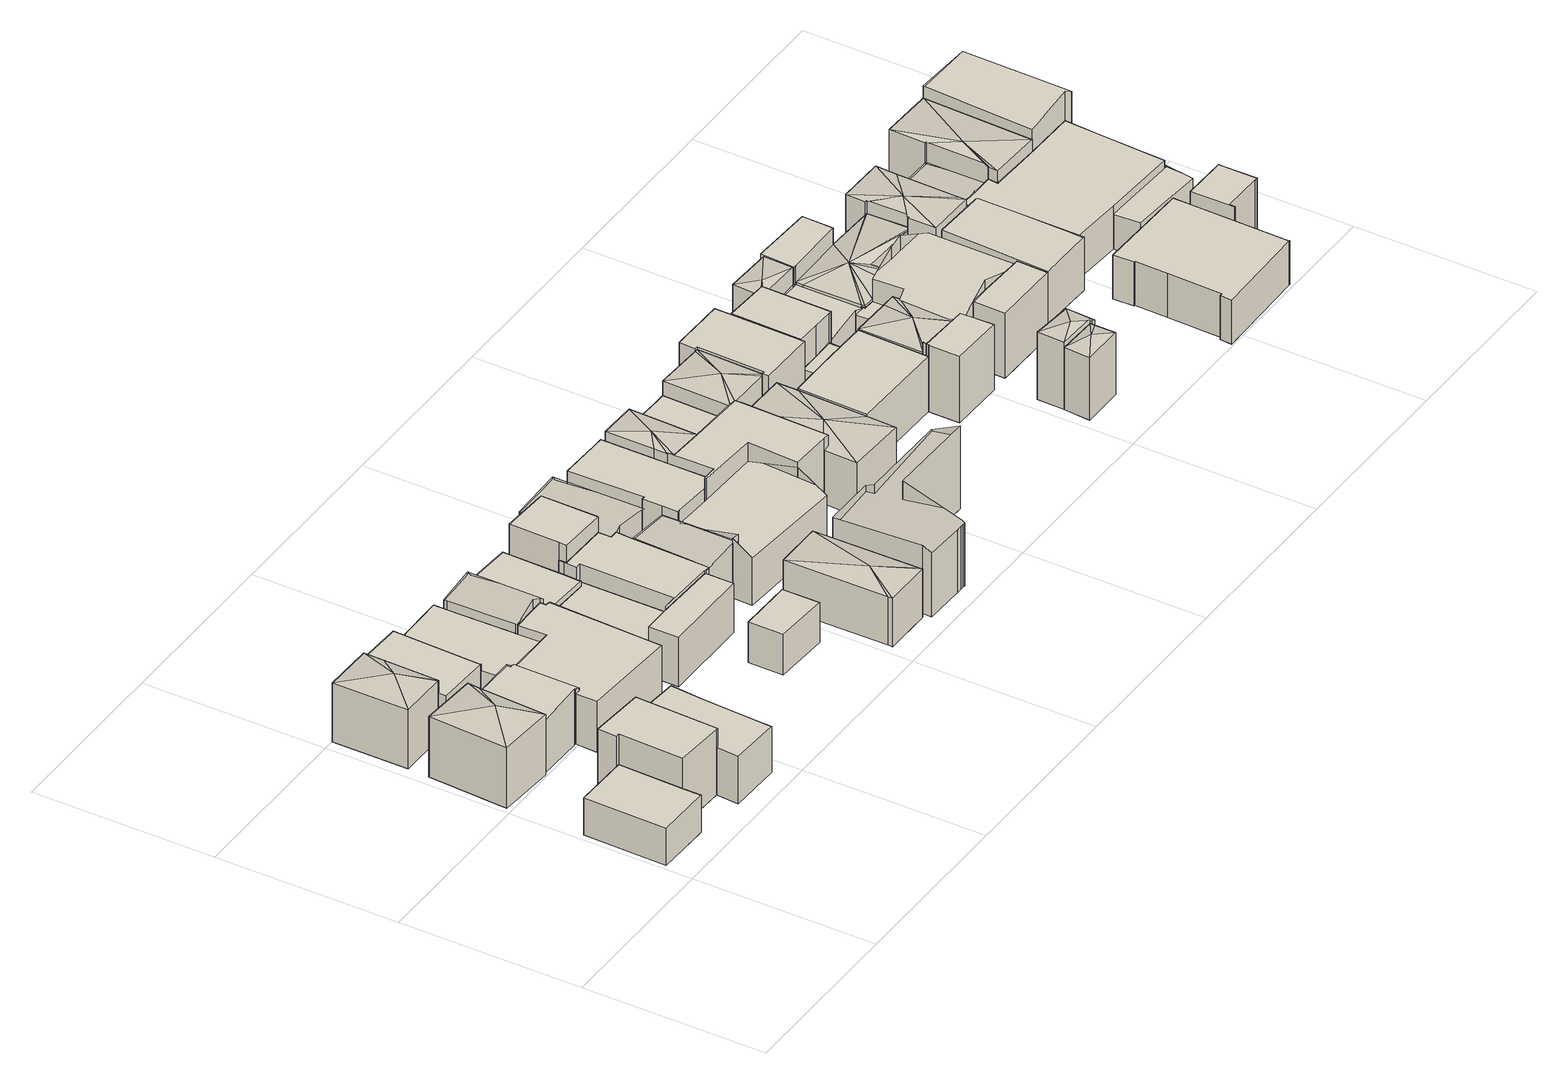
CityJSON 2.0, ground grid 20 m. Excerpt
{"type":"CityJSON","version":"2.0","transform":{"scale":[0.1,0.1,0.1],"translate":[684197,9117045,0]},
"CityObjects":{
"building1":{"type":"Building","attributes":{"Building Type":"Residential","Roof Shape":"flat","Roof Material":"Concrete Glazed Tile","Roof Material Code":"1","Roof Direction":"west","Building Height":4.31,"Roof Slope":8.8,"Footprint Area":55.72,"Solar PV Capacity Low":6.98,"Solar PV Capacity High":9.16,"Solar Annual Energy Low":10060,"Solar Annual Energy High":13259,"Suitable PV Area":41.65},"geometry":[{"type":"MultiSurface","lod":"2.2","boundaries":[[[0,1,2,3,4,5]],[[5,4,6,7]],[[4,3,8,6]],[[3,2,9,8]],[[2,1,10,9]],[[1,0,11,10]],[[0,5,7,11]],[[7,6,8,9,10,11]]]}]},
"building2":{"type":"Building","attributes":{"Building Type":"Residential","Roof Shape":"hip","Roof Material":"Concrete Glazed Tile","Roof Material Code":"1","Roof Direction":"west","Building Height":7,"Roof Slope":24.2,"Footprint Area":56.58,"Solar PV Capacity Low":7.08,"Solar PV Capacity High":9.3,"Solar Annual Energy Low":10215,"Solar Annual Energy High":13462,"Suitable PV Area":42.29},"geometry":[{"type":"MultiSurface","lod":"2.2","boundaries":[[[12,13,14,15,16,17]],[[17,16,18,19]],[[16,15,20,18]],[[15,14,21,20]],[[14,13,22,21]],[[13,12,23,22]],[[12,17,19,23]],[[19,18,24]],[[18,20,24]],[[20,21,24]],[[21,22,24]],[[22,23,24]],[[23,19,24]]]}]},
"building3":{"type":"Building","attributes":{"Building Type":"Residential","Roof Shape":"shed","Roof Material":"Concrete Glazed Tile","Roof Material Code":"1","Roof Direction":"west","Building Height":7.56,"Roof Slope":17.7,"Footprint Area":55.75,"Solar PV Capacity Low":6.98,"Solar PV Capacity High":9.17,"Solar Annual Energy Low":10066,"Solar Annual Energy High":13266,"Suitable PV Area":41.68},"geometry":[{"type":"MultiSurface","lod":"2.2","boundaries":[[[4,3,2,25,26,27,28]],[[28,27,29,30]],[[27,26,31,29]],[[26,25,32,31]],[[25,2,33,32]],[[2,3,34,33]],[[3,4,35,34]],[[4,28,30,35]],[[30,29,31,32,33,34,35]]]}]},
"building4":{"type":"Building","attributes":{"Building Type":"Residential","Roof Shape":"hip","Roof Material":"Concrete Glazed Tile","Roof Material Code":"1","Roof Direction":"west","Building Height":6.78,"Roof Slope":29.9,"Footprint Area":45.77,"Solar PV Capacity Low":5.73,"Solar PV Capacity High":7.53,"Solar Annual Energy Low":8263,"Solar Annual Energy High":10890,"Suitable PV Area":34.21},"geometry":[{"type":"MultiSurface","lod":"2.2","boundaries":[[[36,37,38,39,40,41]],[[41,40,42,43]],[[40,39,44,42]],[[39,38,45,44]],[[38,37,46,45]],[[37,36,47,46]],[[36,41,43,47]],[[43,42,48]],[[42,44,48]],[[44,45,48]],[[45,46,48]],[[46,47,48]],[[47,43,48]]]}]},
"building5":{"type":"Building","attributes":{"Building Type":"Residential","Roof Shape":"gable","Roof Material":"Concrete Glazed Tile","Roof Material Code":"1","Roof Direction":"west","Building Height":6.09,"Roof Slope":30.1,"Footprint Area":44.56,"Solar PV Capacity Low":5.58,"Solar PV Capacity High":7.33,"Solar Annual Energy Low":8045,"Solar Annual Energy High":10602,"Suitable PV Area":33.31},"geometry":[{"type":"MultiSurface","lod":"2.2","boundaries":[[[15,14,49,50,51,52,53,54,55,56]],[[56,55,57,58]],[[55,54,59,57]],[[54,53,60,59]],[[53,52,61,60]],[[52,51,62,61]],[[51,50,63,62]],[[50,49,64,63]],[[49,14,65,64]],[[14,15,66,65]],[[15,56,58,66]],[[58,57,59,60,61,62,63,64,65,66]]]}]},
"building6":{"type":"Building","attributes":{"Building Type":"Residential","Roof Shape":"shed","Roof Material":"Concrete Glazed Tile","Roof Material Code":"1","Roof Direction":"west","Building Height":5.32,"Roof Slope":16.4,"Footprint Area":66.33,"Solar PV Capacity Low":8.3,"Solar PV Capacity High":10.91,"Solar Annual Energy Low":11975,"Solar Annual Energy High":15782,"Suitable PV Area":49.58},"geometry":[{"type":"MultiSurface","lod":"2.2","boundaries":[[[26,25,67,68,69,70,71,27]],[[27,71,72,73]],[[71,70,74,72]],[[70,69,75,74]],[[69,68,76,75]],[[68,67,77,76]],[[67,25,78,77]],[[25,26,79,78]],[[26,27,73,79]],[[72,74,75,76,77,78,79,73]]]}]},
"building7":{"type":"Building","attributes":{"Building Type":"Residential","Roof Shape":"flat","Roof Material":"Concrete Glazed Tile","Roof Material Code":"1","Roof Direction":"west","Building Height":5.42,"Roof Slope":11.4,"Footprint Area":57.9,"Solar PV Capacity Low":7.25,"Solar PV Capacity High":9.52,"Solar Annual Energy Low":10454,"Solar Annual Energy High":13777,"Suitable PV Area":43.28},"geometry":[{"type":"MultiSurface","lod":"2.2","boundaries":[[[80,81,82,83,84,85,39,38,37,36]],[[36,37,86,87]],[[37,38,88,86]],[[38,39,89,88]],[[39,85,90,89]],[[85,84,91,90]],[[84,83,92,91]],[[83,82,93,92]],[[82,81,94,93]],[[81,80,95,94]],[[80,36,87,95]],[[87,86,88,89,90,91,92,93,94,95]]]}]},
"building8":{"type":"Building","attributes":{"Building Type":"Residential","Roof Shape":"shed","Roof Material":"Concrete Glazed Tile","Roof Material Code":"1","Roof Direction":"west","Building Height":5.59,"Roof Slope":12.6,"Footprint Area":119.05,"Solar PV Capacity Low":14.91,"Solar PV Capacity High":19.58,"Solar Annual Energy Low":21494,"Solar Annual Energy High":28327,"Suitable PV Area":88.99},"geometry":[{"type":"MultiSurface","lod":"2.2","boundaries":[[[96,97,98,99,100,101,102,54,53,52,50,51,103,104]],[[104,103,105,106]],[[103,51,107,105]],[[51,50,108,107]],[[50,52,109,108]],[[52,53,110,109]],[[53,54,111,110]],[[54,102,112,111]],[[102,101,113,112]],[[101,100,114,113]],[[100,99,115,114]],[[99,98,116,115]],[[98,97,117,116]],[[97,96,118,117]],[[96,104,106,118]],[[106,105,107,108,109,110,111,112,113,114,115,116,117,118]]]}]},
"building9":{"type":"Building","attributes":{"Building Type":"Residential","Roof Shape":"flat","Roof Material":"Concrete Glazed Tile","Roof Material Code":"1","Roof Direction":"west","Building Height":4.74,"Roof Slope":10.8,"Footprint Area":79.37,"Solar PV Capacity Low":9.94,"Solar PV Capacity High":13.05,"Solar Annual Energy Low":14330,"Solar Annual Energy High":18885,"Suitable PV Area":59.33},"geometry":[{"type":"MultiSurface","lod":"2.2","boundaries":[[[83,81,82,56,55,54,102,101,119,120,121,122]],[[122,121,123,124]],[[121,120,125,123]],[[120,119,126,125]],[[119,101,127,126]],[[101,102,128,127]],[[102,54,129,128]],[[54,55,130,129]],[[55,56,131,130]],[[56,82,132,131]],[[82,81,133,132]],[[81,83,134,133]],[[83,122,124,134]],[[124,123,125,126,127,128,129,130,131,132,133,134]]]}]},
"building10":{"type":"Building","attributes":{"Building Type":"Residential","Roof Shape":"gable","Roof Material":"Concrete Glazed Tile","Roof Material Code":"1","Roof Direction":"west","Building Height":5.71,"Roof Slope":34.5,"Footprint Area":38.12,"Solar PV Capacity Low":4.77,"Solar PV Capacity High":6.27,"Solar Annual Energy Low":6882,"Solar Annual Energy High":9070,"Suitable PV Area":28.49},"geometry":[{"type":"MultiSurface","lod":"2.2","boundaries":[[[121,120,119,101,100,99,135,136]],[[136,135,137,138]],[[135,99,139,137]],[[99,100,140,139]],[[100,101,141,140]],[[101,119,142,141]],[[119,120,143,142]],[[120,121,144,143]],[[121,136,138,144]],[[138,137,139,140,141,142,143,144]]]}]},
"building11":{"type":"Building","attributes":{"Building Type":"Residential","Roof Shape":"flat","Roof Material":"Concrete Glazed Tile","Roof Material Code":"1","Roof Direction":"west","Building Height":4.15,"Roof Slope":7.7,"Footprint Area":61.87,"Solar PV Capacity Low":7.75,"Solar PV Capacity High":10.17,"Solar Annual Energy Low":11170,"Solar Annual Energy High":14721,"Suitable PV Area":46.25},"geometry":[{"type":"MultiSurface","lod":"2.2","boundaries":[[[145,146,97,96,147,148,149,150]],[[150,149,151,152]],[[149,148,153,151]],[[148,147,154,153]],[[147,96,155,154]],[[96,97,156,155]],[[97,146,157,156]],[[146,145,158,157]],[[145,150,152,158]],[[152,151,153,154,155,156,157,158]]]}]},
"building12":{"type":"Building","attributes":{"Building Type":"Residential","Roof Shape":"flat","Roof Material":"Concrete Glazed Tile","Roof Material Code":"1","Roof Direction":"west","Building Height":5.66,"Roof Slope":7.1,"Footprint Area":32,"Solar PV Capacity Low":4.01,"Solar PV Capacity High":5.26,"Solar Annual Energy Low":5778,"Solar Annual Energy High":7615,"Suitable PV Area":23.92},"geometry":[{"type":"MultiSurface","lod":"2.2","boundaries":[[[159,160,148,147,161,162]],[[162,161,163,164]],[[161,147,165,163]],[[147,148,166,165]],[[148,160,167,166]],[[160,159,168,167]],[[159,162,164,168]],[[164,163,165,166,167,168]]]}]},
"building13":{"type":"Building","attributes":{"Building Type":"Residential","Roof Shape":"gable","Roof Material":"Concrete Glazed Tile","Roof Material Code":"1","Roof Direction":"west","Building Height":4.55,"Roof Slope":29.5,"Footprint Area":49.74,"Solar PV Capacity Low":6.23,"Solar PV Capacity High":8.18,"Solar Annual Energy Low":8980,"Solar Annual Energy High":11835,"Suitable PV Area":37.18},"geometry":[{"type":"MultiSurface","lod":"2.2","boundaries":[[[136,135,99,98,97,146,145,169,170,171,172]],[[172,171,173,174]],[[171,170,175,173]],[[170,169,176,175]],[[169,145,177,176]],[[145,146,178,177]],[[146,97,179,178]],[[97,98,180,179]],[[98,99,181,180]],[[99,135,182,181]],[[135,136,183,182]],[[136,172,174,183]],[[174,173,175,176,177,178,179,180,181,182,183]]]}]},
"building14":{"type":"Building","attributes":{"Building Type":"Residential","Roof Shape":"shed","Roof Material":"Concrete Glazed Tile","Roof Material Code":"1","Roof Direction":"west","Building Height":4.58,"Roof Slope":19.2,"Footprint Area":24.42,"Solar PV Capacity Low":3.06,"Solar PV Capacity High":4.02,"Solar Annual Energy Low":4408,"Solar Annual Energy High":5810,"Suitable PV Area":18.25},"geometry":[{"type":"MultiSurface","lod":"2.2","boundaries":[[[184,185,186,187]],[[187,186,188,189]],[[186,185,190,188]],[[185,184,191,190]],[[184,187,189,191]],[[189,188,190,191]]]}]},
"building15":{"type":"Building","attributes":{"Building Type":"Residential","Roof Shape":"flat","Roof Material":"Concrete Glazed Tile","Roof Material Code":"1","Roof Direction":"west","Building Height":6.08,"Roof Slope":5.2,"Footprint Area":68.43,"Solar PV Capacity Low":8.57,"Solar PV Capacity High":11.25,"Solar Annual Energy Low":12355,"Solar Annual Energy High":16282,"Suitable PV Area":51.15},"geometry":[{"type":"MultiSurface","lod":"2.2","boundaries":[[[170,169,145,150,149,148,160,159,192,193,194,195,196,197,198,199,200]],[[200,199,201,202]],[[199,198,203,201]],[[198,197,204,203]],[[197,196,205,204]],[[196,195,206,205]],[[195,194,207,206]],[[194,193,208,207]],[[193,192,209,208]],[[192,159,210,209]],[[159,160,211,210]],[[160,148,212,211]],[[148,149,213,212]],[[149,150,214,213]],[[150,145,215,214]],[[145,169,216,215]],[[169,170,217,216]],[[170,200,202,217]],[[202,201,203,204,205,206,207,208,209,210,211,212,213,214,215,216,217]]]}]},
"building16":{"type":"Building","attributes":{"Building Type":"Residential","Roof Shape":"shed","Roof Material":"Concrete Glazed Tile","Roof Material Code":"1","Roof Direction":"west","Building Height":7.9,"Roof Slope":15.8,"Footprint Area":34.58,"Solar PV Capacity Low":4.33,"Solar PV Capacity High":5.69,"Solar Annual Energy Low":6243,"Solar Annual Energy High":8228,"Suitable PV Area":25.85},"geometry":[{"type":"MultiSurface","lod":"2.2","boundaries":[[[218,171,200,199,198,197,219]],[[219,197,220,221]],[[197,198,222,220]],[[198,199,223,222]],[[199,200,224,223]],[[200,171,225,224]],[[171,218,226,225]],[[218,219,221,226]],[[221,220,222,223,224,225,226]]]}]},
"building17":{"type":"Building","attributes":{"Building Type":"Residential","Roof Shape":"gable","Roof Material":"Concrete Glazed Tile","Roof Material Code":"1","Roof Direction":"west","Building Height":5.84,"Roof Slope":25.8,"Footprint Area":42.33,"Solar PV Capacity Low":5.3,"Solar PV Capacity High":6.96,"Solar Annual Energy Low":7642,"Solar Annual Energy High":10071,"Suitable PV Area":31.64},"geometry":[{"type":"MultiSurface","lod":"2.2","boundaries":[[[193,192,160,159,227,228,229,230]],[[230,229,231,232]],[[229,228,233,231]],[[228,227,234,233]],[[227,159,235,234]],[[159,160,236,235]],[[160,192,209,236]],[[192,193,237,209]],[[193,230,232,237]],[[232,231,233,234,235,236,209,237]]]}]},
"building18":{"type":"Building","attributes":{"Building Type":"Residential","Roof Shape":"hip","Roof Material":"Concrete Glazed Tile","Roof Material Code":"1","Roof Direction":"west","Building Height":5.65,"Roof Slope":28.6,"Footprint Area":64.38,"Solar PV Capacity Low":8.06,"Solar PV Capacity High":10.59,"Solar Annual Energy Low":11624,"Solar Annual Energy High":15319,"Suitable PV Area":48.13},"geometry":[{"type":"MultiSurface","lod":"2.2","boundaries":[[[238,239,240,241,242,243]],[[243,242,244,245]],[[242,241,246,244]],[[241,240,247,246]],[[240,239,248,247]],[[239,238,249,248]],[[238,243,245,249]],[[245,244,250]],[[244,246,250]],[[246,247,250]],[[247,248,250]],[[248,249,250]],[[249,245,250]]]}]},
"building19":{"type":"Building","attributes":{"Building Type":"Residential","Roof Shape":"gable","Roof Material":"Concrete Glazed Tile","Roof Material Code":"1","Roof Direction":"west","Building Height":5.37,"Roof Slope":33.7,"Footprint Area":61.07,"Solar PV Capacity Low":7.65,"Solar PV Capacity High":10.04,"Solar Annual Energy Low":11026,"Solar Annual Energy High":14531,"Suitable PV Area":45.65},"geometry":[{"type":"MultiSurface","lod":"2.2","boundaries":[[[251,218,219,197,198,196,195,194,252,253,254,255,256]],[[256,255,257,258]],[[255,254,259,257]],[[254,253,260,259]],[[253,252,261,260]],[[252,194,262,261]],[[194,195,263,262]],[[195,196,264,263]],[[196,198,265,264]],[[198,197,266,265]],[[197,219,267,266]],[[219,218,268,267]],[[218,251,269,268]],[[251,256,258,269]],[[258,257,259,260,261,262,263,264,265,266,267,268,269]]]}]},
"building20":{"type":"Building","attributes":{"Building Type":"Residential","Roof Shape":"gable","Roof Material":"Concrete Glazed Tile","Roof Material Code":"1","Roof Direction":"west","Building Height":5.16,"Roof Slope":33.8,"Footprint Area":104.72,"Solar PV Capacity Low":13.11,"Solar PV Capacity High":17.22,"Solar Annual Energy Low":18907,"Solar Annual Energy High":24917,"Suitable PV Area":78.28},"geometry":[{"type":"MultiSurface","lod":"2.2","boundaries":[[[270,271,229,228,227,272,273,274,275]],[[275,274,276,277]],[[274,273,278,276]],[[273,272,279,278]],[[272,227,280,279]],[[227,228,281,280]],[[228,229,282,281]],[[229,271,283,282]],[[271,270,284,283]],[[270,275,277,284]],[[277,276,278,279,280,281,282,283,284]]]}]},
"building21":{"type":"Building","attributes":{"Building Type":"Residential","Roof Shape":"shed","Roof Material":"Concrete Glazed Tile","Roof Material Code":"1","Roof Direction":"west","Building Height":6.56,"Roof Slope":19.7,"Footprint Area":73.98,"Solar PV Capacity Low":9.26,"Solar PV Capacity High":12.17,"Solar Annual Energy Low":13356,"Solar Annual Energy High":17603,"Suitable PV Area":55.3},"geometry":[{"type":"MultiSurface","lod":"2.2","boundaries":[[[285,255,254,253,230,229,271,286,287,288,289,290,291]],[[291,290,292,293]],[[290,289,294,292]],[[289,288,295,294]],[[288,287,296,295]],[[287,286,297,296]],[[286,271,298,297]],[[271,229,299,298]],[[229,230,300,299]],[[230,253,301,300]],[[253,254,302,301]],[[254,255,303,302]],[[255,285,304,303]],[[285,291,293,304]],[[293,292,294,295,296,297,298,299,300,301,302,303,304]]]}]},
"building22":{"type":"Building","attributes":{"Building Type":"Residential","Roof Shape":"gable","Roof Material":"Concrete Glazed Tile","Roof Material Code":"1","Roof Direction":"west","Building Height":7.33,"Roof Slope":29.6,"Footprint Area":94.39,"Solar PV Capacity Low":11.82,"Solar PV Capacity High":15.52,"Solar Annual Energy Low":17042,"Solar Annual Energy High":22460,"Suitable PV Area":70.56},"geometry":[{"type":"MultiSurface","lod":"2.2","boundaries":[[[305,306,307,308,309,310,311,312,313,314,315,316,317]],[[317,316,318,319]],[[316,315,320,318]],[[315,314,321,320]],[[314,313,322,321]],[[313,312,323,322]],[[312,311,324,323]],[[311,310,325,324]],[[310,309,326,325]],[[309,308,327,326]],[[308,307,328,327]],[[307,306,329,328]],[[306,305,330,329]],[[305,317,319,330]],[[319,318,320,321,322,323,324,325,326,327,328,329,330]]]}]},
"building23":{"type":"Building","attributes":{"Building Type":"Residential","Roof Shape":"shed","Roof Material":"Concrete Glazed Tile","Roof Material Code":"1","Roof Direction":"west","Building Height":7.54,"Roof Slope":15,"Footprint Area":80.42,"Solar PV Capacity Low":10.07,"Solar PV Capacity High":13.23,"Solar Annual Energy Low":14519,"Solar Annual Energy High":19135,"Suitable PV Area":60.11},"geometry":[{"type":"MultiSurface","lod":"2.2","boundaries":[[[270,275,274,331,332,333,334,335,336,337,288,287,286]],[[286,287,338,339]],[[287,288,340,338]],[[288,337,341,340]],[[337,336,342,341]],[[336,335,343,342]],[[335,334,344,343]],[[334,333,345,344]],[[333,332,346,345]],[[332,331,347,346]],[[331,274,348,347]],[[274,275,349,348]],[[275,270,350,349]],[[270,286,339,350]],[[339,338,340,341,342,343,344,345,346,347,348,349,350]]]}]},
"building24":{"type":"Building","attributes":{"Building Type":"Residential","Roof Shape":"hip","Roof Material":"Concrete Glazed Tile","Roof Material Code":"1","Roof Direction":"west","Building Height":7.69,"Roof Slope":25.3,"Footprint Area":30.93,"Solar PV Capacity Low":3.87,"Solar PV Capacity High":5.09,"Solar Annual Energy Low":5585,"Solar Annual Energy High":7360,"Suitable PV Area":23.12},"geometry":[{"type":"MultiSurface","lod":"2.2","boundaries":[[[290,289,288,337,336,351]],[[351,336,342,352]],[[336,337,353,342]],[[337,288,354,353]],[[288,289,355,354]],[[289,290,356,355]],[[290,351,352,356]],[[352,342,357]],[[342,353,357]],[[353,354,357]],[[354,355,357]],[[355,356,357]],[[356,352,357]]]}]},
"building25":{"type":"Building","attributes":{"Building Type":"Residential","Roof Shape":"shed","Roof Material":"Concrete Glazed Tile","Roof Material Code":"1","Roof Direction":"west","Building Height":5.58,"Roof Slope":13.7,"Footprint Area":44.05,"Solar PV Capacity Low":5.52,"Solar PV Capacity High":7.24,"Solar Annual Energy Low":7953,"Solar Annual Energy High":10481,"Suitable PV Area":32.93},"geometry":[{"type":"MultiSurface","lod":"2.2","boundaries":[[[336,335,358,359,351]],[[351,359,360,361]],[[359,358,362,360]],[[358,335,363,362]],[[335,336,364,363]],[[336,351,361,364]],[[360,362,363,364,361]]]}]},
"building26":{"type":"Building","attributes":{"Building Type":"Residential","Roof Shape":"hip","Roof Material":"Concrete Glazed Tile","Roof Material Code":"1","Roof Direction":"west","Building Height":6.22,"Roof Slope":20.5,"Footprint Area":80.48,"Solar PV Capacity Low":10.08,"Solar PV Capacity High":13.24,"Solar Annual Energy Low":14530,"Solar Annual Energy High":19150,"Suitable PV Area":60.16},"geometry":[{"type":"MultiSurface","lod":"2.2","boundaries":[[[333,332,331,365,366,367,368,369]],[[369,368,370,371]],[[368,367,372,370]],[[367,366,373,372]],[[366,365,374,373]],[[365,331,375,374]],[[331,332,376,375]],[[332,333,377,376]],[[333,369,371,377]],[[371,370,378]],[[370,372,378]],[[372,373,378]],[[373,374,378]],[[374,375,378]],[[375,376,378]],[[376,377,378]],[[377,371,378]]]}]},
"building27":{"type":"Building","attributes":{"Building Type":"Residential","Roof Shape":"hip","Roof Material":"Concrete Glazed Tile","Roof Material Code":"1","Roof Direction":"west","Building Height":7.26,"Roof Slope":21.5,"Footprint Area":43.68,"Solar PV Capacity Low":5.47,"Solar PV Capacity High":7.18,"Solar Annual Energy Low":7886,"Solar Annual Energy High":10393,"Suitable PV Area":32.65},"geometry":[{"type":"MultiSurface","lod":"2.2","boundaries":[[[379,358,335,334,380,381,382]],[[382,381,383,384]],[[381,380,385,383]],[[380,334,386,385]],[[334,335,387,386]],[[335,358,388,387]],[[358,379,389,388]],[[379,382,384,389]],[[384,383,390]],[[383,385,390]],[[385,386,390]],[[386,387,390]],[[387,388,390]],[[388,389,390]],[[389,384,390]]]}]},
"building28":{"type":"Building","attributes":{"Building Type":"Residential","Roof Shape":"flat","Roof Material":"Concrete Glazed Tile","Roof Material Code":"1","Roof Direction":"west","Building Height":6.39,"Roof Slope":14.7,"Footprint Area":84.68,"Solar PV Capacity Low":10.6,"Solar PV Capacity High":13.93,"Solar Annual Energy Low":15288,"Solar Annual Energy High":20149,"Suitable PV Area":63.3},"geometry":[{"type":"MultiSurface","lod":"2.2","boundaries":[[[391,392,368,367,393,394,395]],[[395,394,396,397]],[[394,393,398,396]],[[393,367,399,398]],[[367,368,400,399]],[[368,392,401,400]],[[392,391,402,401]],[[391,395,397,402]],[[397,396,398,399,400,401,402]]]}]},
"building29":{"type":"Building","attributes":{"Building Type":"Residential","Roof Shape":"flat","Roof Material":"Concrete Glazed Tile","Roof Material Code":"1","Roof Direction":"west","Building Height":7.57,"Roof Slope":9.8,"Footprint Area":60.62,"Solar PV Capacity Low":7.59,"Solar PV Capacity High":9.97,"Solar Annual Energy Low":10944,"Solar Annual Energy High":14424,"Suitable PV Area":45.31},"geometry":[{"type":"MultiSurface","lod":"2.2","boundaries":[[[379,382,381,380,403,404,405,406,407,408]],[[408,407,409,410]],[[407,406,411,409]],[[406,405,412,411]],[[405,404,413,412]],[[404,403,414,413]],[[403,380,415,414]],[[380,381,416,415]],[[381,382,417,416]],[[382,379,418,417]],[[379,408,410,418]],[[410,409,411,412,413,414,415,416,417,418]]]}]},
"building30":{"type":"Building","attributes":{"Building Type":"Residential","Roof Shape":"gable","Roof Material":"Concrete Glazed Tile","Roof Material Code":"1","Roof Direction":"west","Building Height":4.03,"Roof Slope":27,"Footprint Area":13.86,"Solar PV Capacity Low":1.74,"Solar PV Capacity High":2.28,"Solar Annual Energy Low":2502,"Solar Annual Energy High":3298,"Suitable PV Area":10.36},"geometry":[{"type":"MultiSurface","lod":"2.2","boundaries":[[[419,420,421,392,391]],[[391,392,422,423]],[[392,421,424,422]],[[421,420,425,424]],[[420,419,426,425]],[[419,391,423,426]],[[423,422,424,425,426]]]}]},
"building31":{"type":"Building","attributes":{"Building Type":"Residential","Roof Shape":"shed","Roof Material":"Concrete Glazed Tile","Roof Material Code":"1","Roof Direction":"west","Building Height":7.53,"Roof Slope":16.6,"Footprint Area":40.95,"Solar PV Capacity Low":5.13,"Solar PV Capacity High":6.73,"Solar Annual Energy Low":7394,"Solar Annual Energy High":9744,"Suitable PV Area":30.61},"geometry":[{"type":"MultiSurface","lod":"2.2","boundaries":[[[427,406,405,420,419,428,429,430]],[[430,429,431,432]],[[429,428,433,431]],[[428,419,434,433]],[[419,420,435,434]],[[420,405,436,435]],[[405,406,437,436]],[[406,427,438,437]],[[427,430,432,438]],[[432,431,433,434,435,436,437,438]]]}]},
"building32":{"type":"Building","attributes":{"Building Type":"Residential","Roof Shape":"shed","Roof Material":"Concrete Glazed Tile","Roof Material Code":"1","Roof Direction":"west","Building Height":7.55,"Roof Slope":19.3,"Footprint Area":22.29,"Solar PV Capacity Low":2.79,"Solar PV Capacity High":3.67,"Solar Annual Energy Low":4024,"Solar Annual Energy High":5303,"Suitable PV Area":16.66},"geometry":[{"type":"MultiSurface","lod":"2.2","boundaries":[[[439,440,441,442,393,394,443,444]],[[444,443,445,446]],[[443,394,447,445]],[[394,393,448,447]],[[393,442,449,448]],[[442,441,450,449]],[[441,440,451,450]],[[440,439,452,451]],[[439,444,446,452]],[[446,445,447,448,449,450,451,452]]]}]},
"building33":{"type":"Building","attributes":{"Building Type":"Residential","Roof Shape":"hip","Roof Material":"Clay Tile Shingle","Roof Material Code":"3","Roof Direction":"west","Building Height":6.53,"Roof Slope":22.2,"Footprint Area":45.81,"Solar PV Capacity Low":5.74,"Solar PV Capacity High":7.53,"Solar Annual Energy Low":8270,"Solar Annual Energy High":10900,"Suitable PV Area":34.24},"geometry":[{"type":"MultiSurface","lod":"2.2","boundaries":[[[453,395,441,440,439,454,455,456]],[[456,455,457,458]],[[455,454,459,457]],[[454,439,460,459]],[[439,440,461,460]],[[440,441,462,461]],[[441,395,463,462]],[[395,453,464,463]],[[453,456,458,464]],[[458,457,465]],[[457,459,465]],[[459,460,465]],[[460,461,465]],[[461,462,465]],[[462,463,465]],[[463,464,465]],[[464,458,465]]]}]},
"building34":{"type":"Building","attributes":{"Building Type":"Residential","Roof Shape":"hip","Roof Material":"Concrete Glazed Tile","Roof Material Code":"1","Roof Direction":"west","Building Height":7.23,"Roof Slope":28.5,"Footprint Area":13.32,"Solar PV Capacity Low":1.67,"Solar PV Capacity High":2.19,"Solar Annual Energy Low":2404,"Solar Annual Energy High":3168,"Suitable PV Area":9.95},"geometry":[{"type":"MultiSurface","lod":"2.2","boundaries":[[[466,467,468,469,470]],[[470,469,471,472]],[[469,468,473,471]],[[468,467,474,473]],[[467,466,475,474]],[[466,470,472,475]],[[472,471,476]],[[471,473,476]],[[473,474,476]],[[474,475,476]],[[475,472,476]]]}]},
"building35":{"type":"Building","attributes":{"Building Type":"Residential","Roof Shape":"hip","Roof Material":"Concrete Glazed Tile","Roof Material Code":"1","Roof Direction":"west","Building Height":7.85,"Roof Slope":22.7,"Footprint Area":13.17,"Solar PV Capacity Low":1.65,"Solar PV Capacity High":2.17,"Solar Annual Energy Low":2377,"Solar Annual Energy High":3133,"Suitable PV Area":9.84},"geometry":[{"type":"MultiSurface","lod":"2.2","boundaries":[[[477,466,470,469,478]],[[478,469,479,480]],[[469,470,481,479]],[[470,466,482,481]],[[466,477,483,482]],[[477,478,480,483]],[[480,479,484]],[[479,481,484]],[[481,482,484]],[[482,483,484]],[[483,480,484]]]}]},
"building36":{"type":"Building","attributes":{"Building Type":"Residential","Roof Shape":"gable","Roof Material":"Concrete Glazed Tile","Roof Material Code":"1","Roof Direction":"west","Building Height":4.2,"Roof Slope":25.4,"Footprint Area":42.78,"Solar PV Capacity Low":5.36,"Solar PV Capacity High":7.03,"Solar Annual Energy Low":7723,"Solar Annual Energy High":10178,"Suitable PV Area":31.98},"geometry":[{"type":"MultiSurface","lod":"2.2","boundaries":[[[485,486,429,428,487,488,489,490,491]],[[491,490,492,493]],[[490,489,494,492]],[[489,488,495,494]],[[488,487,496,495]],[[487,428,497,496]],[[428,429,498,497]],[[429,486,499,498]],[[486,485,500,499]],[[485,491,493,500]],[[493,492,494,495,496,497,498,499,500]]]}]},
"building37":{"type":"Building","attributes":{"Building Type":"Residential","Roof Shape":"hip","Roof Material":"Concrete Glazed Tile","Roof Material Code":"1","Roof Direction":"west","Building Height":6.64,"Roof Slope":22.7,"Footprint Area":17.49,"Solar PV Capacity Low":2.19,"Solar PV Capacity High":2.88,"Solar Annual Energy Low":3157,"Solar Annual Energy High":4161,"Suitable PV Area":13.07},"geometry":[{"type":"MultiSurface","lod":"2.2","boundaries":[[[501,427,430,429,486,502]],[[502,486,503,504]],[[486,429,505,503]],[[429,430,506,505]],[[430,427,507,506]],[[427,501,508,507]],[[501,502,504,508]],[[504,503,509]],[[503,505,509]],[[505,506,509]],[[506,507,509]],[[507,508,509]],[[508,504,509]]]}]},
"building38":{"type":"Building","attributes":{"Building Type":"Residential","Roof Shape":"shed","Roof Material":"Concrete Glazed Tile","Roof Material Code":"1","Roof Direction":"west","Building Height":4.24,"Roof Slope":11.2,"Footprint Area":8.46,"Solar PV Capacity Low":1.06,"Solar PV Capacity High":1.39,"Solar Annual Energy Low":1528,"Solar Annual Energy High":2013,"Suitable PV Area":6.33},"geometry":[{"type":"MultiSurface","lod":"2.2","boundaries":[[[487,453,456,455,510,511,512,513,514,515,489,488]],[[488,489,516,517]],[[489,515,518,516]],[[515,514,519,518]],[[514,513,520,519]],[[513,512,521,520]],[[512,511,522,521]],[[511,510,523,522]],[[510,455,524,523]],[[455,456,525,524]],[[456,453,526,525]],[[453,487,527,526]],[[487,488,517,527]],[[517,516,518,519,520,521,522,523,524,525,526,527]]]}]},
"building39":{"type":"Building","attributes":{"Building Type":"Residential","Roof Shape":"flat","Roof Material":"Concrete Glazed Tile","Roof Material Code":"1","Roof Direction":"west","Building Height":7.45,"Roof Slope":11.9,"Footprint Area":26.38,"Solar PV Capacity Low":3.3,"Solar PV Capacity High":4.34,"Solar Annual Energy Low":4763,"Solar Annual Energy High":6277,"Suitable PV Area":19.72},"geometry":[{"type":"MultiSurface","lod":"2.2","boundaries":[[[528,529,530,531,532]],[[532,531,533,534]],[[531,530,535,533]],[[530,529,536,535]],[[529,528,537,536]],[[528,532,534,537]],[[534,533,535,536,537]]]}]},
"building40":{"type":"Building","attributes":{"Building Type":"Residential","Roof Shape":"gable","Roof Material":"Concrete Glazed Tile","Roof Material Code":"1","Roof Direction":"west","Building Height":6.21,"Roof Slope":33.2,"Footprint Area":103.31,"Solar PV Capacity Low":12.93,"Solar PV Capacity High":16.99,"Solar Annual Energy Low":18651,"Solar Annual Energy High":24581,"Suitable PV Area":77.22},"geometry":[{"type":"MultiSurface","lod":"2.2","boundaries":[[[538,539,540,513,511,510,454,529,528,541]],[[541,528,542,543]],[[528,529,544,542]],[[529,454,545,544]],[[454,510,546,545]],[[510,511,547,546]],[[511,513,548,547]],[[513,540,549,548]],[[540,539,550,549]],[[539,538,551,550]],[[538,541,543,551]],[[543,542,544,545,546,547,548,549,550,551]]]}]},
"building41":{"type":"Building","attributes":{"Building Type":"Residential","Roof Shape":"flat","Roof Material":"Concrete Glazed Tile","Roof Material Code":"1","Roof Direction":"west","Building Height":6.45,"Roof Slope":9.7,"Footprint Area":25.74,"Solar PV Capacity Low":3.22,"Solar PV Capacity High":4.23,"Solar Annual Energy Low":4647,"Solar Annual Energy High":6125,"Suitable PV Area":19.24},"geometry":[{"type":"MultiSurface","lod":"2.2","boundaries":[[[552,485,491,553,554]],[[554,553,555,556]],[[553,491,557,555]],[[491,485,558,557]],[[485,552,559,558]],[[552,554,556,559]],[[556,555,557,558,559]]]}]},
"building42":{"type":"Building","attributes":{"Building Type":"Residential","Roof Shape":"hip","Roof Material":"Concrete Glazed Tile","Roof Material Code":"1","Roof Direction":"west","Building Height":4.48,"Roof Slope":23.6,"Footprint Area":77.77,"Solar PV Capacity Low":9.74,"Solar PV Capacity High":12.79,"Solar Annual Energy Low":14040,"Solar Annual Energy High":18504,"Suitable PV Area":58.13},"geometry":[{"type":"MultiSurface","lod":"2.2","boundaries":[[[490,515,514,513,540,539,560,561,562,563,564,553,491]],[[491,553,565,566]],[[553,564,567,565]],[[564,563,568,567]],[[563,562,569,568]],[[562,561,570,569]],[[561,560,571,570]],[[560,539,572,571]],[[539,540,573,572]],[[540,513,574,573]],[[513,514,575,574]],[[514,515,576,575]],[[515,490,577,576]],[[490,491,566,577]],[[566,565,578]],[[565,567,578]],[[567,568,578]],[[568,569,578]],[[569,570,578]],[[570,571,578]],[[571,572,578]],[[572,573,578]],[[573,574,578]],[[574,575,578]],[[575,576,578]],[[576,577,578]],[[577,566,578]]]}]},
"building43":{"type":"Building","attributes":{"Building Type":"Residential","Roof Shape":"gable","Roof Material":"Concrete Glazed Tile","Roof Material Code":"1","Roof Direction":"west","Building Height":6.01,"Roof Slope":30.6,"Footprint Area":72.72,"Solar PV Capacity Low":9.11,"Solar PV Capacity High":11.96,"Solar Annual Energy Low":13130,"Solar Annual Energy High":17304,"Suitable PV Area":54.36},"geometry":[{"type":"MultiSurface","lod":"2.2","boundaries":[[[579,580,581,582,583,584]],[[584,583,585,586]],[[583,582,587,585]],[[582,581,588,587]],[[581,580,589,588]],[[580,579,590,589]],[[579,584,586,590]],[[586,585,587,588,589,590]]]}]},
"building44":{"type":"Building","attributes":{"Building Type":"Residential","Roof Shape":"hip","Roof Material":"Concrete Glazed Tile","Roof Material Code":"1","Roof Direction":"west","Building Height":5.95,"Roof Slope":24.2,"Footprint Area":51.48,"Solar PV Capacity Low":6.45,"Solar PV Capacity High":8.47,"Solar Annual Energy Low":9294,"Solar Annual Energy High":12248,"Suitable PV Area":38.48},"geometry":[{"type":"MultiSurface","lod":"2.2","boundaries":[[[564,563,562,561,591,592,593,594,595,596]],[[596,595,597,598]],[[595,594,599,597]],[[594,593,600,599]],[[593,592,601,600]],[[592,591,602,601]],[[591,561,603,602]],[[561,562,604,603]],[[562,563,605,604]],[[563,564,606,605]],[[564,596,598,606]],[[598,597,607]],[[597,599,607]],[[599,600,607]],[[600,601,607]],[[601,602,607]],[[602,603,607]],[[603,604,607]],[[604,605,607]],[[605,606,607]],[[606,598,607]]]}]},
"building45":{"type":"Building","attributes":{"Building Type":"Residential","Roof Shape":"flat","Roof Material":"Concrete Glazed Tile","Roof Material Code":"1","Roof Direction":"west","Building Height":5.11,"Roof Slope":5.6,"Footprint Area":135.72,"Solar PV Capacity Low":16.99,"Solar PV Capacity High":22.32,"Solar Annual Energy Low":24503,"Solar Annual Energy High":32293,"Suitable PV Area":101.45},"geometry":[{"type":"MultiSurface","lod":"2.2","boundaries":[[[608,609,610,611,612,613,614,615,616,617,618]],[[618,617,619,620]],[[617,616,621,619]],[[616,615,622,621]],[[615,614,623,622]],[[614,613,624,623]],[[613,612,625,624]],[[612,611,626,625]],[[611,610,627,626]],[[610,609,628,627]],[[609,608,629,628]],[[608,618,620,629]],[[620,619,621,622,623,624,625,626,627,628,629]]]}]},
"building46":{"type":"Building","attributes":{"Building Type":"Residential","Roof Shape":"gable","Roof Material":"Concrete Glazed Tile","Roof Material Code":"1","Roof Direction":"west","Building Height":4.02,"Roof Slope":28,"Footprint Area":37.59,"Solar PV Capacity Low":4.71,"Solar PV Capacity High":6.18,"Solar Annual Energy Low":6787,"Solar Annual Energy High":8944,"Suitable PV Area":28.1},"geometry":[{"type":"MultiSurface","lod":"2.2","boundaries":[[[630,594,593,631,632,633,634,635]],[[635,634,636,637]],[[634,633,638,636]],[[633,632,639,638]],[[632,631,640,639]],[[631,593,641,640]],[[593,594,642,641]],[[594,630,643,642]],[[630,635,637,643]],[[637,636,638,639,640,641,642,643]]]}]},
"building47":{"type":"Building","attributes":{"Building Type":"Residential","Roof Shape":"flat","Roof Material":"Concrete Glazed Tile","Roof Material Code":"1","Roof Direction":"west","Building Height":4.98,"Roof Slope":8.3,"Footprint Area":178.51,"Solar PV Capacity Low":22.35,"Solar PV Capacity High":29.36,"Solar Annual Energy Low":32228,"Solar Annual Energy High":42474,"Suitable PV Area":133.43},"geometry":[{"type":"MultiSurface","lod":"2.2","boundaries":[[[633,632,631,583,582,581,644,645,646,647,648,649]],[[649,648,650,651]],[[648,647,652,650]],[[647,646,653,652]],[[646,645,654,653]],[[645,644,655,654]],[[644,581,656,655]],[[581,582,657,656]],[[582,583,658,657]],[[583,631,659,658]],[[631,632,660,659]],[[632,633,661,660]],[[633,649,651,661]],[[651,650,652,653,654,655,656,657,658,659,660,661]]]}]},
"building48":{"type":"Building","attributes":{"Building Type":"Residential","Roof Shape":"shed","Roof Material":"Concrete Glazed Tile","Roof Material Code":"1","Roof Direction":"west","Building Height":6.49,"Roof Slope":11.3,"Footprint Area":21.57,"Solar PV Capacity Low":2.7,"Solar PV Capacity High":3.55,"Solar Annual Energy Low":3894,"Solar Annual Energy High":5133,"Suitable PV Area":16.12},"geometry":[{"type":"MultiSurface","lod":"2.2","boundaries":[[[611,662,663,664,665,666,667,668]],[[668,667,669,670]],[[667,666,671,669]],[[666,665,672,671]],[[665,664,673,672]],[[664,663,674,673]],[[663,662,675,674]],[[662,611,676,675]],[[611,668,670,676]],[[670,669,671,672,673,674,675,676]]]}]},
"building49":{"type":"Building","attributes":{"Building Type":"Residential","Roof Shape":"gable","Roof Material":"Concrete Glazed Tile","Roof Material Code":"1","Roof Direction":"west","Building Height":4.01,"Roof Slope":26,"Footprint Area":26.73,"Solar PV Capacity Low":3.35,"Solar PV Capacity High":4.4,"Solar Annual Energy Low":4826,"Solar Annual Energy High":6361,"Suitable PV Area":19.98},"geometry":[{"type":"MultiSurface","lod":"2.2","boundaries":[[[677,645,644,678,679]],[[679,678,680,681]],[[678,644,682,680]],[[644,645,683,682]],[[645,677,684,683]],[[677,679,681,684]],[[681,680,682,683,684]]]}]},
"building50":{"type":"Building","attributes":{"Building Type":"Residential","Roof Shape":"hip","Roof Material":"Concrete Glazed Tile","Roof Material Code":"1","Roof Direction":"west","Building Height":6.44,"Roof Slope":28,"Footprint Area":68.94,"Solar PV Capacity Low":8.63,"Solar PV Capacity High":11.34,"Solar Annual Energy Low":12447,"Solar Annual Energy High":16405,"Suitable PV Area":51.54},"geometry":[{"type":"MultiSurface","lod":"2.2","boundaries":[[[649,648,685,686,630,635,634,633]],[[633,634,687,688]],[[634,635,689,687]],[[635,630,690,689]],[[630,686,691,690]],[[686,685,692,691]],[[685,648,693,692]],[[648,649,694,693]],[[649,633,688,694]],[[688,687,695]],[[687,689,695]],[[689,690,695]],[[690,691,695]],[[691,692,695]],[[692,693,695]],[[693,694,695]],[[694,688,695]]]}]},
"building51":{"type":"Building","attributes":{"Building Type":"Residential","Roof Shape":"gable","Roof Material":"Concrete Glazed Tile","Roof Material Code":"1","Roof Direction":"west","Building Height":7.6,"Roof Slope":33.5,"Footprint Area":81.33,"Solar PV Capacity Low":10.18,"Solar PV Capacity High":13.38,"Solar Annual Energy Low":14684,"Solar Annual Energy High":19352,"Suitable PV Area":60.8},"geometry":[{"type":"MultiSurface","lod":"2.2","boundaries":[[[685,648,647,696,697]],[[697,696,698,699]],[[696,647,700,698]],[[647,648,701,700]],[[648,685,702,701]],[[685,697,699,702]],[[699,698,700,701,702]]]}]}
},
"vertices":[
[6,32,0],[68,31,0],[68,51,0],[70,122,0],[66,122,0],[8,123,0],[66,122,43],[8,123,43],[70,122,43],[68,51,43],[68,31,43],[6,32,43],
[7,206,0],[71,202,0],[71,204,0],[75,278,0],[76,290,0],[12,294,0],[76,290,70],[12,294,70],[75,278,70],[71,204,70],[71,202,70],[7,206,70],[52,246,76],
[126,49,0],[128,49,0],[131,140,0],[67,143,0],[131,140,76],[67,143,78],[128,49,76],[126,49,76],[68,51,78],[70,122,78],[66,122,78],
[67,317,0],[68,317,0],[69,378,0],[69,399,0],[13,400,0],[13,317,0],[13,400,68],[13,317,68],[69,399,68],[69,378,68],[68,317,68],[67,317,68],[50,355,73],
[125,203,0],[128,203,0],[127,203,0],[133,203,0],[134,267,0],[134,274,0],[127,274,0],[127,278,0],[127,274,64],[127,278,64],[134,274,61],[134,267,61],[133,203,61],[127,203,64],[128,203,64],[125,203,65],[71,204,61],[75,278,63],
[124,24,0],[183,23,0],[184,42,0],[187,100,0],[190,137,0],[190,137,53],[131,140,55],[187,100,53],[184,42,53],[183,23,53],[124,24,55],[126,49,55],[128,49,55],
[67,308,0],[127,306,0],[126,306,0],[129,396,0],[129,403,0],[69,405,0],[68,317,54],[67,317,54],[69,378,54],[69,399,54],[69,405,54],[129,403,54],[129,396,54],[126,306,54],[127,306,54],[67,308,54],
[237,200,0],[241,300,0],[236,301,0],[236,307,0],[223,307,0],[193,306,0],[194,275,0],[126,179,0],[236,175,0],[126,179,59],[236,175,56],[127,203,58],[128,203,58],[133,203,58],[134,267,58],[134,274,58],[194,275,57],[193,306,57],[223,307,56],[236,307,56],[236,301,56],[241,300,56],[237,200,56],
[193,308,0],[192,382,0],[192,386,0],[192,397,0],[192,386,47],[192,397,47],[192,382,47],[193,308,47],[193,306,47],[194,275,47],[134,274,47],[127,274,47],[127,278,47],[126,306,47],[127,306,47],[129,396,47],
[241,307,0],[239,388,0],[241,307,57],[239,388,59],[236,307,61],[223,307,68],[193,306,58],[193,308,58],[192,382,57],[192,386,57],
[295,303,0],[295,298,0],[254,200,0],[285,200,0],[301,200,0],[301,303,0],[301,200,41],[301,303,41],[285,200,41],[254,200,41],[237,200,41],[241,300,41],[295,298,41],[295,303,41],
[354,197,0],[352,198,0],[254,167,0],[354,167,0],[254,167,57],[354,167,57],[254,200,57],[285,200,57],[352,198,57],[354,197,57],
[296,317,0],[296,323,0],[298,378,0],[298,385,0],[298,378,46],[298,385,46],[296,323,47],[296,317,47],[295,303,47],[295,298,47],[241,300,48],[236,301,46],[236,307,46],[241,307,48],[239,388,47],
[320,131,0],[320,93,0],[382,90,0],[382,131,0],[382,90,46],[382,131,46],[320,93,47],[320,131,47],
[359,197,0],[361,281,0],[362,300,0],[353,300,0],[353,311,0],[353,316,0],[353,314,0],[297,315,0],[297,323,0],[297,315,61],[297,323,61],[353,314,61],[353,316,61],[353,311,61],[353,300,61],[362,300,61],[361,281,61],[359,197,61],[354,197,61],[352,198,61],[285,200,61],[301,200,61],[301,303,61],[295,303,61],[296,317,61],[296,323,61],
[351,377,0],[354,377,0],[353,316,79],[354,377,79],[353,314,79],[297,315,81],[297,323,81],[298,378,81],[351,377,79],
[400,196,0],[409,195,0],[411,262,0],[411,279,0],[411,262,58],[411,279,58],[409,195,60],[400,196,63],[354,197,60],[352,198,58],[361,281,62],
[411,33,0],[411,28,0],[465,28,0],[465,31,0],[464,147,0],[410,147,0],[464,147,56],[410,147,56],[465,31,56],[465,28,56],[411,28,56],[411,33,56],[437,69,62],
[351,399,0],[368,300,0],[411,301,0],[415,301,0],[413,384,0],[413,400,0],[413,384,55],[413,400,55],[415,301,54],[411,301,56],[368,300,64],[362,300,60],[353,300,55],[353,311,55],[353,314,55],[353,316,55],[354,377,55],[351,377,54],[351,399,54],
[458,259,0],[413,262,0],[399,174,0],[523,167,0],[525,200,0],[528,256,0],[525,200,71],[528,256,55],[523,167,52],[399,174,55],[400,196,69],[409,195,68],[411,262,52],[413,262,52],[458,259,53],
[463,384,0],[458,261,0],[474,261,0],[474,311,0],[474,326,0],[474,379,0],[474,384,0],[474,379,66],[474,384,66],[474,326,66],[474,311,66],[474,261,66],[458,261,66],[413,262,68],[411,262,68],[411,279,68],[411,301,68],[415,301,68],[413,384,68],[463,384,66],
[528,20,0],[528,23,0],[529,88,0],[630,86,0],[630,117,0],[530,119,0],[530,129,0],[472,130,0],[470,31,0],[470,21,0],[516,20,0],[522,20,0],[525,20,0],[522,20,73],[525,20,73],[516,20,73],[470,21,74],[470,31,79],[472,130,73],[530,129,74],[530,119,79],[630,117,80],[630,86,96],[529,88,95],[528,23,75],[528,20,73],
[571,199,0],[579,199,0],[581,293,0],[581,302,0],[573,302,0],[514,303,0],[475,304,0],[474,261,78],[458,261,78],[474,311,78],[475,304,78],[514,303,77],[573,302,76],[581,302,75],[581,293,75],[579,199,75],[571,199,76],[525,200,77],[528,256,77],[458,259,78],
[516,378,0],[516,378,77],[475,304,77],[474,311,77],[474,326,77],[474,379,77],[492,340,81],
[575,377,0],[558,377,0],[558,377,56],[516,378,57],[575,377,56],[573,302,56],[514,303,57],
[570,162,0],[637,160,0],[638,192,0],[640,269,0],[640,292,0],[640,269,62],[640,292,62],[638,192,62],[637,160,62],[570,162,62],[571,199,62],[579,199,62],[581,293,62],[607,221,67],
[630,375,0],[629,301,0],[632,301,0],[634,375,0],[632,301,73],[634,375,73],[629,301,73],[581,302,73],[573,302,73],[575,377,73],[630,375,73],[608,333,77],
[744,268,0],[696,269,0],[747,190,0],[746,190,0],[748,268,0],[746,190,64],[748,268,64],[747,190,64],[638,192,64],[640,269,64],[696,269,64],[744,268,64],
[629,294,0],[693,293,0],[693,297,0],[694,374,0],[694,392,0],[631,393,0],[694,392,76],[631,393,76],[694,374,76],[693,297,76],[693,293,76],[629,294,76],[629,301,76],[632,301,76],[634,375,76],[630,375,76],
[744,297,0],[720,297,0],[696,297,0],[696,269,41],[744,268,40],[696,297,40],[720,297,40],[744,297,41],
[745,373,0],[747,297,0],[748,371,0],[748,373,0],[748,371,75],[748,373,75],[747,297,75],[744,297,75],[720,297,76],[693,297,77],[694,374,77],[745,373,75],
[807,192,0],[747,193,0],[748,197,0],[747,197,0],[746,156,0],[807,155,0],[746,156,77],[807,155,76],[746,190,77],[747,190,77],[747,197,77],[748,197,77],[747,193,77],[807,192,75],
[793,267,0],[808,192,0],[809,260,0],[809,267,0],[809,260,65],[809,267,65],[808,192,65],[807,192,65],[747,193,65],[748,197,65],[748,268,65],[793,267,65],[784,230,70],
[814,83,0],[812,54,0],[859,54,0],[859,77,0],[859,82,0],[859,77,72],[859,82,72],[859,54,72],[812,54,72],[814,83,72],[841,70,75],
[815,113,0],[861,109,0],[859,77,78],[861,109,78],[859,82,78],[814,83,78],[815,113,78],[842,93,81],
[802,370,0],[799,370,0],[792,297,0],[805,297,0],[805,299,0],[805,362,0],[805,370,0],[805,362,42],[805,370,42],[805,299,42],[805,297,42],[792,297,48],[747,297,42],[748,371,42],[799,370,45],[802,370,44],
[747,404,0],[800,402,0],[799,370,66],[800,402,66],[748,371,66],[748,373,66],[745,373,66],[747,404,66],[764,382,69],
[810,260,0],[820,261,0],[819,294,0],[819,295,0],[806,295,0],[806,299,0],[805,299,43],[805,297,43],[806,299,43],[806,295,43],[819,295,42],[819,294,42],[820,261,42],[810,260,43],[809,260,43],[809,267,43],[793,267,43],[792,297,43],
[905,189,0],[850,191,0],[829,191,0],[828,156,0],[904,155,0],[828,156,75],[904,155,75],[829,191,75],[850,191,75],[905,189,75],
[915,292,0],[866,293,0],[850,293,0],[912,189,0],[905,189,68],[912,189,64],[850,191,87],[808,192,62],[810,260,63],[820,261,69],[819,295,68],[850,293,86],[866,293,90],[915,292,62],
[804,408,0],[874,371,0],[875,405,0],[874,371,64],[875,405,64],[805,370,64],[802,370,64],[804,408,64],
[865,324,0],[928,322,0],[933,322,0],[932,369,0],[929,369,0],[874,371,45],[805,370,45],[929,369,45],[932,369,45],[933,322,45],[928,322,45],[865,324,45],[866,293,45],[850,293,45],[819,295,45],[806,295,45],[806,299,45],[805,362,45],[849,339,52],
[923,166,0],[985,164,0],[986,178,0],[988,282,0],[985,282,0],[926,284,0],[985,282,61],[926,284,62],[988,282,60],[986,178,61],[985,164,62],[923,166,60],
[928,291,0],[981,290,0],[981,297,0],[982,367,0],[983,390,0],[930,391,0],[983,390,60],[930,391,60],[982,367,60],[981,297,60],[981,290,60],[928,291,60],[928,322,60],[933,322,60],[932,369,60],[929,369,60],[951,341,64],
[983,2,0],[1092,4,0],[1091,4,0],[1093,113,0],[1093,132,0],[987,134,0],[988,111,0],[989,111,0],[988,75,0],[987,15,0],[984,15,0],[987,15,51],[984,15,51],[988,75,51],[989,111,51],[988,111,51],[987,134,51],[1093,132,51],[1093,113,51],[1091,4,51],[1092,4,51],[983,2,51],
[1033,366,0],[986,297,0],[1006,296,0],[1031,296,0],[1034,296,0],[1035,366,0],[1034,296,41],[1035,366,40],[1031,296,43],[1006,296,52],[986,297,43],[981,297,40],[982,367,41],[1033,366,41],
[1055,174,0],[1141,170,0],[1145,245,0],[1147,282,0],[1089,283,0],[1030,285,0],[1089,283,50],[1030,285,50],[1147,282,50],[1145,245,50],[1141,170,50],[1055,174,50],[986,178,50],[988,282,50],[985,282,50],[986,297,50],[1006,296,50],[1031,296,50],
[1093,65,0],[1094,65,0],[1094,71,0],[1141,71,0],[1144,71,0],[1144,109,0],[1144,113,0],[1144,109,65],[1144,113,65],[1144,71,65],[1141,71,65],[1094,71,66],[1094,65,66],[1093,65,66],[1093,113,66],
[1144,170,0],[1054,144,0],[1142,140,0],[1054,144,42],[1142,140,40],[1055,174,40],[1141,170,42],[1144,170,42],
[1093,404,0],[1034,406,0],[1034,296,64],[1031,296,64],[1035,366,64],[1033,366,64],[1034,406,64],[1093,404,64],[1089,283,64],[1030,285,64],[1046,333,70],
[1157,281,0],[1161,402,0],[1157,281,78],[1161,402,76],[1147,282,84],[1089,283,76],[1093,404,78]
]}
